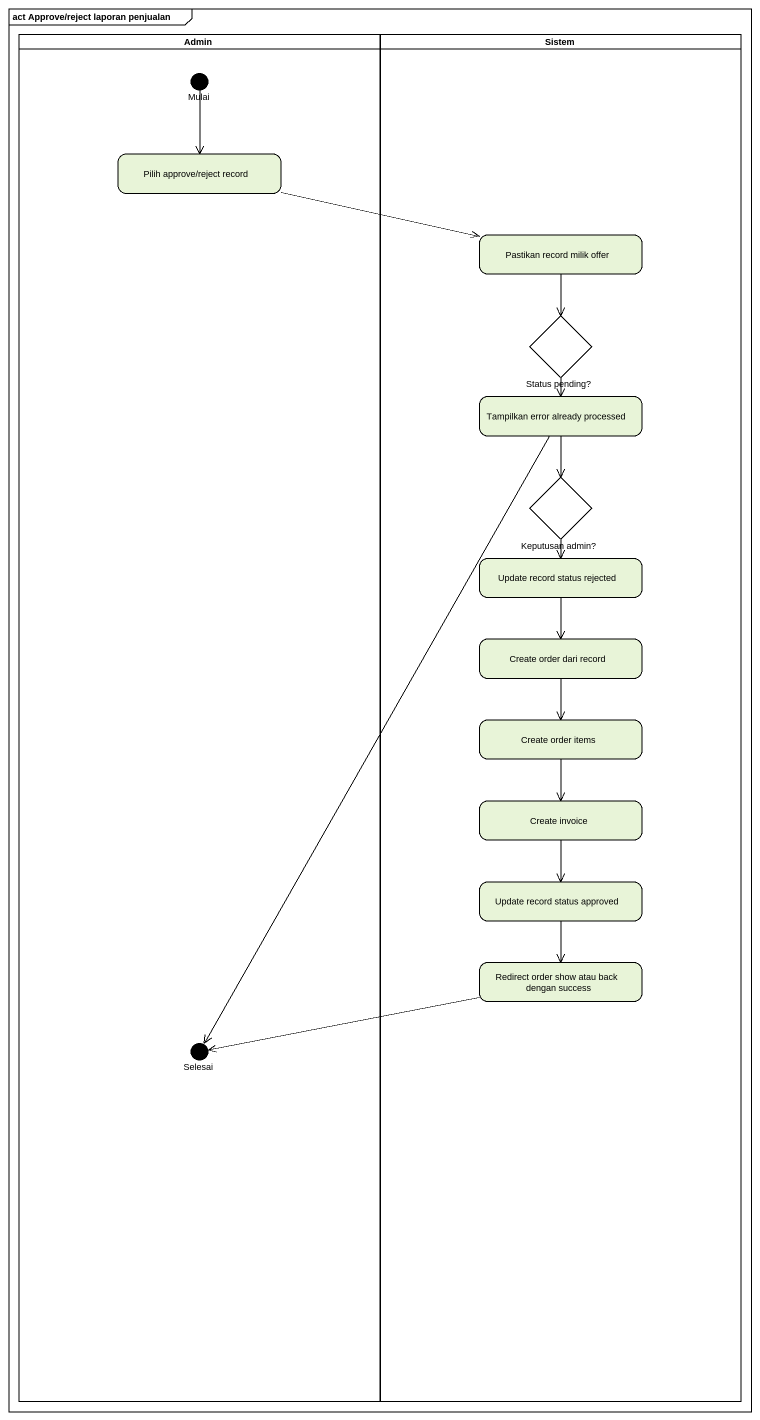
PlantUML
@startuml
mainframe act Approve/reject laporan penjualan
hide empty description
state Admin <<partition>> {
  state Mulai <<choice>>
  state "Pilih approve/reject record" as Pilih_approve_reject_record
  state Selesai <<choice>>
}
state Sistem <<partition>> {
  state "Pastikan record milik offer" as Pastikan_record_milik_offer
  state "Status pending?" as Status_pending <<choice>>
  state "Tampilkan error already processed" as Tampilkan_error_already
  state "Keputusan admin?" as Keputusan_admin <<choice>>
  state "Update record status rejected" as Update_record_status
  state "Create order dari record" as Create_order_dari_record
  state "Create order items" as Create_order_items
  state "Create invoice" as Create_invoice
  state "Update record status approved" as Update_record_status_2
  state "Redirect order show atau back dengan success" as Redirect_order_show_atau
}
Mulai --> Pilih_approve_reject_record
Pilih_approve_reject_record -right-> Pastikan_record_milik_offer
Pastikan_record_milik_offer --> Status_pending
Status_pending --> Tampilkan_error_already
Status_pending --> Keputusan_admin
Tampilkan_error_already --> Keputusan_admin
Tampilkan_error_already --> Selesai
Keputusan_admin --> Update_record_status
Keputusan_admin --> Create_order_dari_record
Update_record_status --> Redirect_order_show_atau
Create_order_dari_record --> Create_order_items
Create_order_items --> Create_invoice
Create_invoice --> Update_record_status_2
Update_record_status_2 --> Redirect_order_show_atau
Update_record_status_2 --> Redirect_order_show_atau
Redirect_order_show_atau -left-> Selesai
@enduml
